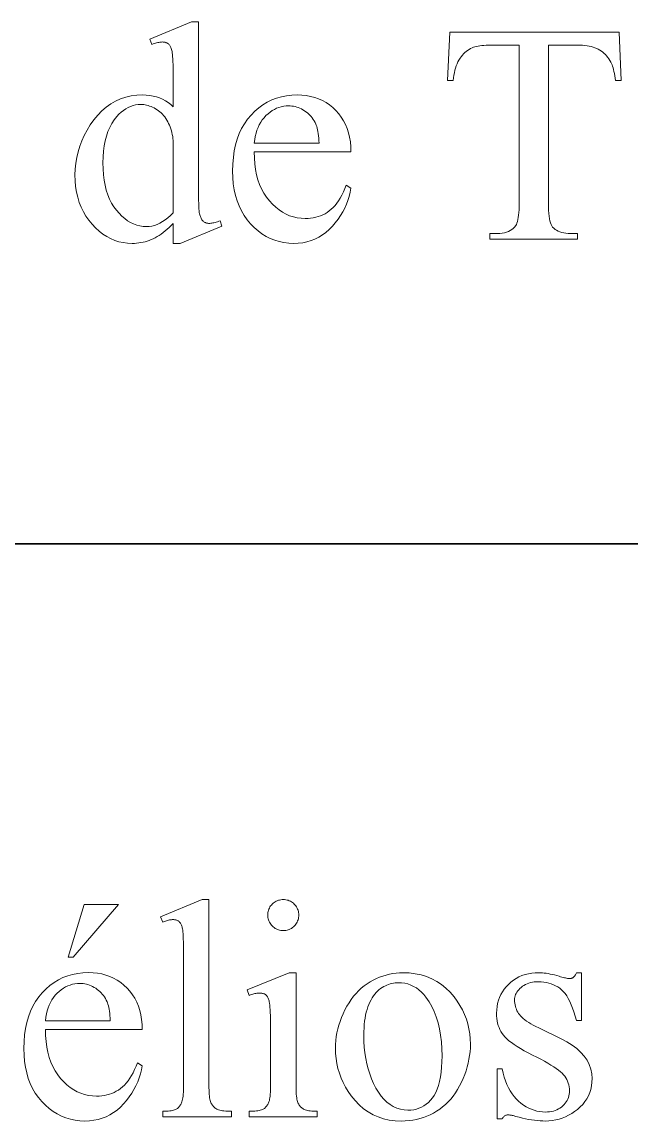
# Model space of a CAD drawing. Extents: x 0 to 297, y 0 to 210.
# Drawn here: x 230.47 to 241.97, y 23.1 to 43.85 of the extents above; entities that cross this region are included whole.
import ezdxf

# ---------------------------------------------------------------- set-up
doc = ezdxf.new("R2010")
doc.units = 0

msp = doc.modelspace()

# ---------------------------------------------------------------- linework, layer by layer
at = {"color": 7, "lineweight": 35}
msp.add_line((162, 34), (287, 34), dxfattribs=at)
at = {"color": 7, "lineweight": 13}
for points in [[(233.32724, 40.049835), (233.288681, 40.010601), (233.250305, 39.973644), (233.212082, 39.938965), (233.174042, 39.906563), (233.136185, 39.876442), (233.09848, 39.848595), (233.060974, 39.823029), (233.023621, 39.799744), (232.98645, 39.778732), (232.949448, 39.760002), (232.912247, 39.74329), (232.874466, 39.728336), (232.836105, 39.715141), (232.79718, 39.703709), (232.75766, 39.694031), (232.717575, 39.686115), (232.67691, 39.679958), (232.635681, 39.67556), (232.593857, 39.67292), (232.551468, 39.672043), (232.466049, 39.675663), (232.382813, 39.68652), (232.301773, 39.704617), (232.222931, 39.72995), (232.146271, 39.762527), (232.071808, 39.802338), (231.999542, 39.849388), (231.929459, 39.903679), (231.861572, 39.965206), (231.795883, 40.033974), (231.734512, 40.108421), (231.679596, 40.186996), (231.631149, 40.269691), (231.589157, 40.356514), (231.553619, 40.447456), (231.524551, 40.542526), (231.501953, 40.64172), (231.485794, 40.745033), (231.476105, 40.852474), (231.47287, 40.964039), (231.476456, 41.076698), (231.487183, 41.187428), (231.505066, 41.296223), (231.53009, 41.403088), (231.562286, 41.508018), (231.601624, 41.611019), (231.648102, 41.712086), (231.701752, 41.811222), (231.762543, 41.908424), (231.83049, 42.003693), (231.904053, 42.093285), (231.98172, 42.173443), (232.063477, 42.244171), (232.149323, 42.305466), (232.239288, 42.357334), (232.333328, 42.399773), (232.431458, 42.432777), (232.533691, 42.456352), (232.64003, 42.470501), (232.750458, 42.475216), (232.819031, 42.472996), (232.885193, 42.466331), (232.948929, 42.455231), (233.010239, 42.439686), (233.069122, 42.419701), (233.125595, 42.395271), (233.179642, 42.366405), (233.231262, 42.333096), (233.280457, 42.295345), (233.32724, 42.253151), (233.32724, 42.740536), (233.327026, 42.827602), (233.32637, 42.907688), (233.325287, 42.980797), (233.323776, 43.046925), (233.321838, 43.106071), (233.319458, 43.158241), (233.31665, 43.203434), (233.3134, 43.241646), (233.309723, 43.272881), (233.305603, 43.297134), (233.301041, 43.317234), (233.295975, 43.336006), (233.290436, 43.353455), (233.284378, 43.369576), (233.277847, 43.384373), (233.270828, 43.397839), (233.263321, 43.409981), (233.25531, 43.420795), (233.246826, 43.430283), (233.237839, 43.438446), (233.228378, 43.445568), (233.21846, 43.451942), (233.208069, 43.457565), (233.197235, 43.46244), (233.185928, 43.466564), (233.174164, 43.469936), (233.161926, 43.472561), (233.149246, 43.474438), (233.136093, 43.475559), (233.122482, 43.475937), (233.106995, 43.475475), (233.09053, 43.474091), (233.073074, 43.471783), (233.054657, 43.468552), (233.035248, 43.464401), (233.014847, 43.459324), (232.993484, 43.453327), (232.97113, 43.446404), (232.9478, 43.43856), (232.923492, 43.429794), (232.886002, 43.530731), (233.673309, 43.853729), (233.803085, 43.853729), (233.803085, 40.799656), (233.803299, 40.710415), (233.803955, 40.62841), (233.805038, 40.553642), (233.806549, 40.486115), (233.808502, 40.425827), (233.810883, 40.37278), (233.81369, 40.326965), (233.816925, 40.288395), (233.820602, 40.257061), (233.824722, 40.232964), (233.8293, 40.213108), (233.834412, 40.194492), (233.840027, 40.177116), (233.846176, 40.160984), (233.852829, 40.146088), (233.860016, 40.132431), (233.867722, 40.120018), (233.875931, 40.108841), (233.884674, 40.098907), (233.893936, 40.09021), (233.90361, 40.082539), (233.913605, 40.075676), (233.923904, 40.069618), (233.93454, 40.064373), (233.94548, 40.059929), (233.956741, 40.056297), (233.968323, 40.053471), (233.980225, 40.051453), (233.992432, 40.05024), (234.004959, 40.049835), (234.021057, 40.050327), (234.038177, 40.051796), (234.056351, 40.054249), (234.075562, 40.057682), (234.09581, 40.062092), (234.117096, 40.067486), (234.139404, 40.07386), (234.162766, 40.081215), (234.187164, 40.089546), (234.212601, 40.098862), (234.244324, 39.997925), (233.4599, 39.672043), (233.32724, 39.672043)], [(241.745407, 43.663391), (241.788666, 42.746304), (241.679077, 42.746304), (241.672501, 42.793369), (241.665466, 42.837666), (241.657959, 42.879196), (241.650009, 42.917953), (241.641586, 42.953945), (241.632706, 42.987167), (241.623352, 43.017624), (241.613556, 43.045307), (241.603287, 43.070225), (241.59256, 43.092373), (241.574097, 43.124947), (241.554443, 43.155762), (241.5336, 43.184818), (241.511581, 43.212116), (241.488373, 43.237652), (241.463989, 43.261429), (241.438431, 43.283447), (241.411682, 43.303707), (241.383759, 43.322208), (241.354645, 43.338951), (241.32399, 43.354019), (241.291473, 43.3675), (241.25708, 43.379395), (241.220825, 43.389706), (241.182678, 43.39843), (241.14267, 43.405567), (241.100784, 43.411121), (241.057007, 43.415085), (241.011383, 43.417465), (240.963867, 43.418259), (240.41304, 43.418259), (240.41304, 40.430515), (240.413818, 40.361126), (240.416153, 40.297161), (240.420044, 40.238617), (240.425491, 40.185497), (240.432495, 40.137794), (240.441071, 40.095516), (240.451187, 40.058662), (240.462875, 40.027225), (240.476105, 40.001213), (240.490906, 39.980621), (240.514008, 39.957607), (240.539459, 39.937016), (240.567291, 39.91885), (240.597488, 39.903103), (240.630051, 39.889778), (240.664978, 39.878876), (240.702271, 39.870399), (240.741913, 39.864342), (240.783936, 39.86071), (240.828323, 39.859497), (240.963867, 39.859497), (240.963867, 39.752792), (239.305603, 39.752792), (239.305603, 39.859497), (239.444031, 39.859497), (239.492203, 39.860996), (239.537476, 39.865498), (239.579865, 39.872993), (239.619385, 39.883492), (239.656006, 39.896988), (239.689758, 39.913483), (239.720612, 39.93298), (239.748581, 39.955475), (239.773666, 39.980968), (239.795868, 40.00946), (239.807922, 40.030285), (239.818726, 40.055836), (239.828232, 40.086117), (239.836487, 40.121128), (239.84346, 40.160866), (239.849182, 40.205338), (239.853607, 40.254536), (239.856781, 40.308468), (239.858688, 40.367126), (239.859314, 40.430515), (239.859314, 43.418259), (239.389252, 43.418259), (239.336029, 43.417854), (239.285995, 43.416641), (239.239136, 43.414623), (239.195435, 43.411797), (239.154922, 43.408165), (239.117584, 43.403721), (239.083405, 43.398476), (239.052399, 43.392418), (239.024567, 43.385555), (238.999908, 43.377884), (238.970352, 43.365913), (238.94165, 43.351929), (238.913834, 43.335922), (238.886871, 43.317898), (238.860764, 43.297852), (238.835526, 43.275791), (238.811157, 43.251709), (238.787659, 43.225613), (238.765015, 43.197495), (238.74324, 43.167355), (238.722778, 43.135113), (238.704025, 43.100681), (238.687012, 43.064053), (238.671722, 43.025238), (238.658173, 42.984226), (238.646347, 42.941025), (238.636261, 42.895634), (238.627884, 42.848049), (238.621262, 42.798271), (238.616348, 42.746304), (238.50676, 42.746304), (238.552902, 43.663391)], [(234.858597, 41.399513), (234.860931, 41.284386), (234.869095, 41.174335), (234.883087, 41.069359), (234.902893, 40.96946), (234.928543, 40.874638), (234.960007, 40.784889), (234.997284, 40.700218), (235.040405, 40.620621), (235.08934, 40.546101), (235.144104, 40.476658), (235.202789, 40.413094), (235.263504, 40.356224), (235.326233, 40.306046), (235.390976, 40.262554), (235.457733, 40.225754), (235.52652, 40.195648), (235.597321, 40.17223), (235.670135, 40.155502), (235.74498, 40.145466), (235.821838, 40.14212), (235.873062, 40.143551), (235.922943, 40.147831), (235.971466, 40.154968), (236.018631, 40.164963), (236.064438, 40.177811), (236.108902, 40.193512), (236.151993, 40.21207), (236.193741, 40.233486), (236.234131, 40.257751), (236.273163, 40.284878), (236.310898, 40.31546), (236.347397, 40.350109), (236.38266, 40.388828), (236.416672, 40.43161), (236.449448, 40.478458), (236.480988, 40.529373), (236.511276, 40.584358), (236.540329, 40.643406), (236.568146, 40.70652), (236.594727, 40.773701), (236.684128, 40.716022), (236.669708, 40.637711), (236.650665, 40.56081), (236.627029, 40.485321), (236.598755, 40.411251), (236.565887, 40.338589), (236.528397, 40.267342), (236.486298, 40.197506), (236.439575, 40.129086), (236.388229, 40.06208), (236.332291, 39.996483), (236.272552, 39.934841), (236.2099, 39.879684), (236.144287, 39.83102), (236.075729, 39.788841), (236.004242, 39.753155), (235.92981, 39.723953), (235.852432, 39.701241), (235.77211, 39.68502), (235.688858, 39.675285), (235.602661, 39.672043), (235.50885, 39.675747), (235.417801, 39.686867), (235.329468, 39.705395), (235.243896, 39.731335), (235.161057, 39.76469), (235.080948, 39.805454), (235.003601, 39.85363), (234.92897, 39.909218), (234.857086, 39.972214), (234.787949, 40.042625), (234.723557, 40.119297), (234.665955, 40.201069), (234.615128, 40.287949), (234.571075, 40.379929), (234.533798, 40.477016), (234.503296, 40.579208), (234.479584, 40.686504), (234.462646, 40.798904), (234.452469, 40.916412), (234.449081, 41.039021), (234.45256, 41.171581), (234.462982, 41.298172), (234.480362, 41.418793), (234.504684, 41.53344), (234.535965, 41.64212), (234.574188, 41.744831), (234.61937, 41.841576), (234.671494, 41.932346), (234.730576, 42.017147), (234.7966, 42.095978), (234.867874, 42.168034), (234.942703, 42.232506), (235.021072, 42.289391), (235.102982, 42.338692), (235.188446, 42.380405), (235.277466, 42.414536), (235.370026, 42.441082), (235.466125, 42.460045), (235.565781, 42.471424), (235.668991, 42.475216), (235.756226, 42.472286), (235.840286, 42.463505), (235.921188, 42.448872), (235.998901, 42.428379), (236.073456, 42.402035), (236.144836, 42.369835), (236.213043, 42.331783), (236.278076, 42.287876), (236.339935, 42.238113), (236.398621, 42.182495), (236.452866, 42.121979), (236.501404, 42.057507), (236.54422, 41.989086), (236.581345, 41.916714), (236.612747, 41.840393), (236.638443, 41.760117), (236.658432, 41.675892), (236.672699, 41.587715), (236.681274, 41.49559), (236.684128, 41.399513)], [(233.32724, 40.251709), (233.32724, 41.612923), (233.32309, 41.651798), (233.317551, 41.68998), (233.310623, 41.72747), (233.302322, 41.764271), (233.292633, 41.800377), (233.281555, 41.835793), (233.269104, 41.870514), (233.255249, 41.904545), (233.240036, 41.937881), (233.223419, 41.970528), (233.205551, 42.002037), (233.186554, 42.031956), (233.166443, 42.060291), (233.145203, 42.08704), (233.122849, 42.112202), (233.09935, 42.135777), (233.074738, 42.157768), (233.048996, 42.178169), (233.022141, 42.196987), (232.994141, 42.214218), (232.965668, 42.229836), (232.937332, 42.243809), (232.909149, 42.256138), (232.881104, 42.266823), (232.853195, 42.275864), (232.825439, 42.28326), (232.797821, 42.289013), (232.770355, 42.293125), (232.743027, 42.295589), (232.715851, 42.29641), (232.665634, 42.294132), (232.616531, 42.2873), (232.568512, 42.275906), (232.521591, 42.25996), (232.475769, 42.239456), (232.43103, 42.214394), (232.387405, 42.184776), (232.344864, 42.1506), (232.303421, 42.11187), (232.263077, 42.068581), (232.213211, 42.005829), (232.168594, 41.937538), (232.129227, 41.863708), (232.095108, 41.784344), (232.066238, 41.69944), (232.042618, 41.609001), (232.024261, 41.513023), (232.011139, 41.41151), (232.003265, 41.304459), (232.000641, 41.191868), (232.003174, 41.078083), (232.010788, 40.969749), (232.023468, 40.866867), (232.041245, 40.769432), (232.064087, 40.677448), (232.091995, 40.590919), (232.124985, 40.509838), (232.163055, 40.434204), (232.206207, 40.364025), (232.254425, 40.299297), (232.305756, 40.240391), (232.358246, 40.187687), (232.41188, 40.141186), (232.466675, 40.100883), (232.522629, 40.06678), (232.579727, 40.038876), (232.637985, 40.017178), (232.697388, 40.001675), (232.75795, 39.992374), (232.819672, 39.989273), (232.871979, 39.991898), (232.92395, 39.999771), (232.975571, 40.012894), (233.026855, 40.031265), (233.077774, 40.054882), (233.128357, 40.083752), (233.178604, 40.117867), (233.2285, 40.157234), (233.278046, 40.201847)], [(234.858597, 41.56678), (236.08139, 41.56678), (236.078186, 41.616035), (236.074341, 41.662296), (236.069885, 41.705555), (236.064774, 41.745811), (236.059036, 41.783073), (236.052658, 41.817333), (236.045654, 41.848595), (236.03801, 41.876858), (236.029739, 41.902122), (236.020828, 41.924385), (236.005692, 41.955994), (235.989151, 41.986217), (235.971207, 42.015057), (235.951843, 42.042511), (235.931061, 42.068581), (235.908875, 42.093269), (235.885269, 42.11657), (235.860245, 42.138489), (235.833817, 42.159023), (235.805969, 42.178169), (235.777283, 42.195705), (235.748352, 42.211395), (235.719147, 42.225235), (235.689697, 42.237232), (235.659973, 42.247383), (235.62999, 42.255692), (235.599762, 42.26215), (235.56926, 42.266766), (235.538498, 42.269535), (235.507477, 42.270454), (235.460114, 42.268597), (235.413757, 42.263016), (235.368408, 42.253716), (235.324066, 42.240696), (235.280731, 42.223953), (235.238419, 42.203491), (235.197098, 42.17931), (235.156799, 42.151409), (235.117508, 42.119785), (235.079224, 42.084442), (235.043015, 42.045784), (235.009949, 42.004211), (234.980026, 41.959728), (234.953247, 41.912331), (234.929626, 41.862022), (234.909134, 41.8088), (234.891785, 41.752663), (234.877579, 41.693615), (234.866516, 41.631653)], [(234.002594, 27.279257), (234.002594, 23.775291), (234.00296, 23.727362), (234.004044, 23.682775), (234.005844, 23.641535), (234.008362, 23.603642), (234.011612, 23.569092), (234.015579, 23.537888), (234.020264, 23.510029), (234.025665, 23.485516), (234.031799, 23.464348), (234.038651, 23.446526), (234.046249, 23.430763), (234.054626, 23.415783), (234.063782, 23.401579), (234.073715, 23.388155), (234.084427, 23.375507), (234.095917, 23.36364), (234.108185, 23.352552), (234.121246, 23.342241), (234.135071, 23.33271), (234.149673, 23.323957), (234.16597, 23.316013), (234.18486, 23.308905), (234.206345, 23.302631), (234.230423, 23.297195), (234.257095, 23.292595), (234.286377, 23.288832), (234.318237, 23.285904), (234.352707, 23.283813), (234.389771, 23.282558), (234.429413, 23.282141), (234.429413, 23.17832), (233.134537, 23.17832), (233.134537, 23.282141), (233.169724, 23.282516), (233.202591, 23.28364), (233.23317, 23.285515), (233.261429, 23.288139), (233.287384, 23.291513), (233.311035, 23.295637), (233.332367, 23.300512), (233.35141, 23.306135), (233.368134, 23.31251), (233.382553, 23.319632), (233.395538, 23.327621), (233.407928, 23.33659), (233.419754, 23.346539), (233.431, 23.35747), (233.441681, 23.369379), (233.451767, 23.382271), (233.461288, 23.396143), (233.47023, 23.410995), (233.478592, 23.426828), (233.486374, 23.443642), (233.4935, 23.46253), (233.499878, 23.484592), (233.505493, 23.509827), (233.510376, 23.538233), (233.514496, 23.569813), (233.517868, 23.604563), (233.520493, 23.642487), (233.522369, 23.683582), (233.523483, 23.727852), (233.523865, 23.775291), (233.523865, 26.174715), (233.523666, 26.26067), (233.523056, 26.339733), (233.522049, 26.411903), (233.52063, 26.47718), (233.518814, 26.535566), (233.516602, 26.587059), (233.513977, 26.631659), (233.510941, 26.669365), (233.507507, 26.70018), (233.503677, 26.724102), (233.49939, 26.743929), (233.494629, 26.762459), (233.489365, 26.77969), (233.483612, 26.795624), (233.477356, 26.810259), (233.470627, 26.823597), (233.463409, 26.835638), (233.455688, 26.84638), (233.447479, 26.855825), (233.438782, 26.863972), (233.429611, 26.871096), (233.419922, 26.877468), (233.40976, 26.883093), (233.399109, 26.887966), (233.387955, 26.89209), (233.376328, 26.895466), (233.364197, 26.898088), (233.351578, 26.899963), (233.33847, 26.901089), (233.324875, 26.901463), (233.309479, 26.901001), (233.293274, 26.899618), (233.276245, 26.89731), (233.258423, 26.894081), (233.239792, 26.889927), (233.220367, 26.884851), (233.200119, 26.878853), (233.179062, 26.871933), (233.157196, 26.864088), (233.134537, 26.85532), (233.08551, 26.956257), (233.872818, 27.279257)], [(235.407074, 27.279257), (235.430939, 27.278406), (235.454071, 27.275854), (235.476501, 27.271601), (235.498199, 27.265644), (235.51918, 27.257988), (235.539444, 27.248631), (235.558975, 27.23757), (235.577789, 27.224808), (235.595886, 27.210346), (235.613266, 27.194181), (235.629425, 27.176805), (235.64389, 27.158709), (235.656647, 27.139891), (235.667709, 27.120354), (235.677078, 27.100094), (235.684723, 27.079113), (235.690689, 27.057411), (235.694946, 27.034988), (235.697495, 27.011845), (235.698334, 26.987982), (235.697495, 26.964102), (235.694946, 26.940916), (235.690689, 26.918421), (235.684723, 26.896618), (235.677078, 26.875507), (235.667709, 26.855089), (235.656647, 26.835363), (235.64389, 26.81633), (235.629425, 26.797989), (235.613266, 26.780338), (235.595886, 26.763901), (235.577789, 26.749191), (235.558975, 26.736214), (235.539444, 26.724968), (235.51918, 26.71545), (235.498199, 26.707664), (235.476501, 26.701607), (235.454071, 26.697281), (235.430939, 26.694687), (235.407074, 26.693821), (235.383179, 26.694687), (235.360001, 26.697281), (235.337509, 26.701607), (235.315704, 26.707664), (235.294586, 26.71545), (235.27417, 26.724968), (235.254456, 26.736214), (235.235413, 26.749191), (235.217072, 26.763901), (235.199417, 26.780338), (235.182983, 26.797989), (235.168274, 26.81633), (235.155304, 26.835363), (235.144043, 26.855089), (235.134537, 26.875507), (235.12674, 26.896618), (235.120697, 26.918421), (235.116364, 26.940916), (235.11377, 26.964102), (235.1129, 26.987982), (235.113754, 27.011845), (235.116302, 27.034988), (235.12056, 27.057411), (235.126511, 27.079113), (235.134171, 27.100094), (235.143539, 27.120354), (235.154587, 27.139891), (235.167358, 27.158709), (235.181824, 27.176805), (235.197983, 27.194181), (235.215393, 27.210346), (235.233566, 27.224808), (235.252533, 27.23757), (235.272278, 27.248631), (235.292786, 27.257988), (235.314087, 27.265644), (235.336166, 27.271601), (235.359024, 27.275854), (235.38266, 27.278406)], [(232.292435, 27.186972), (231.441681, 26.192019), (231.343628, 26.192019), (231.646423, 27.186972)], [(230.916794, 24.825039), (230.919128, 24.709913), (230.927292, 24.599863), (230.941284, 24.494888), (230.96109, 24.394989), (230.98674, 24.300165), (231.018204, 24.210419), (231.055481, 24.125746), (231.098602, 24.04615), (231.147537, 23.97163), (231.202301, 23.902184), (231.261002, 23.838623), (231.321701, 23.781752), (231.38443, 23.731571), (231.449173, 23.688082), (231.51593, 23.651283), (231.584717, 23.621176), (231.655518, 23.597757), (231.728333, 23.58103), (231.803177, 23.570995), (231.880035, 23.56765), (231.931259, 23.569077), (231.98114, 23.57336), (232.029663, 23.580498), (232.076828, 23.59049), (232.122635, 23.603338), (232.167099, 23.619041), (232.21019, 23.637598), (232.251938, 23.659012), (232.292328, 23.683281), (232.33136, 23.710403), (232.369095, 23.740988), (232.405594, 23.775639), (232.440857, 23.814354), (232.474869, 23.857138), (232.507645, 23.903986), (232.539185, 23.954903), (232.569473, 24.009884), (232.598526, 24.068933), (232.626343, 24.132048), (232.652924, 24.199228), (232.742325, 24.14155), (232.727905, 24.063236), (232.708862, 23.986338), (232.685226, 23.910851), (232.656952, 23.836777), (232.624084, 23.764116), (232.586594, 23.692869), (232.544479, 23.623035), (232.497772, 23.554615), (232.446426, 23.487606), (232.390488, 23.42201), (232.33075, 23.360367), (232.268097, 23.305212), (232.202484, 23.256546), (232.133926, 23.214369), (232.062439, 23.17868), (231.988007, 23.149481), (231.910629, 23.12677), (231.830307, 23.110548), (231.747055, 23.100815), (231.660858, 23.09757), (231.567047, 23.101276), (231.475983, 23.112394), (231.387665, 23.130922), (231.302094, 23.156864), (231.219254, 23.190216), (231.139145, 23.23098), (231.061783, 23.279156), (230.987167, 23.334743), (230.915283, 23.397743), (230.846146, 23.468155), (230.781754, 23.544823), (230.724152, 23.626596), (230.673325, 23.713474), (230.629272, 23.805458), (230.591995, 23.902544), (230.561493, 24.004736), (230.537781, 24.112034), (230.520844, 24.224434), (230.510666, 24.34194), (230.507278, 24.46455), (230.510757, 24.597109), (230.521179, 24.723698), (230.538559, 24.844318), (230.562881, 24.958969), (230.594162, 25.06765), (230.632385, 25.170361), (230.677567, 25.267101), (230.729691, 25.357872), (230.788773, 25.442675), (230.854797, 25.521507), (230.926071, 25.593561), (231.0009, 25.658031), (231.079269, 25.714916), (231.161179, 25.764217), (231.246643, 25.805933), (231.335663, 25.840065), (231.428223, 25.866611), (231.524323, 25.885572), (231.623978, 25.89695), (231.727173, 25.900742), (231.814423, 25.897816), (231.898483, 25.889034), (231.979385, 25.874397), (232.057098, 25.853909), (232.131653, 25.827562), (232.203033, 25.795364), (232.27124, 25.757311), (232.336273, 25.713402), (232.398132, 25.663641), (232.456818, 25.608025), (232.511063, 25.547504), (232.559601, 25.483036), (232.602417, 25.414614), (232.639542, 25.342241), (232.670944, 25.265919), (232.69664, 25.185646), (232.716629, 25.101419), (232.730896, 25.013245), (232.739471, 24.921118), (232.742325, 24.825039)], [(235.646423, 25.897858), (235.646423, 23.775291), (235.64679, 23.727346), (235.647873, 23.682718), (235.649673, 23.641405), (235.652191, 23.603411), (235.655441, 23.568731), (235.659409, 23.537369), (235.664093, 23.509321), (235.669495, 23.484592), (235.675629, 23.463179), (235.68248, 23.445084), (235.690033, 23.429062), (235.698288, 23.413879), (235.70723, 23.39953), (235.716858, 23.386021), (235.727173, 23.373344), (235.738205, 23.361507), (235.749908, 23.350504), (235.762299, 23.340338), (235.775406, 23.331009), (235.789185, 23.322515), (235.804489, 23.314844), (235.822113, 23.307981), (235.842087, 23.301926), (235.864395, 23.296677), (235.889038, 23.292234), (235.916016, 23.288601), (235.945328, 23.285774), (235.97699, 23.283756), (236.010971, 23.282545), (236.047302, 23.282141), (236.047302, 23.17832), (234.763947, 23.17832), (234.763947, 23.282141), (234.801331, 23.282516), (234.836166, 23.28364), (234.868469, 23.285515), (234.898224, 23.288139), (234.925446, 23.291513), (234.950134, 23.295637), (234.97229, 23.300512), (234.991898, 23.306135), (235.008972, 23.31251), (235.023499, 23.319632), (235.036499, 23.327621), (235.048935, 23.33659), (235.060837, 23.346539), (235.072189, 23.35747), (235.082977, 23.369379), (235.093231, 23.382271), (235.102936, 23.396143), (235.112091, 23.410995), (235.120712, 23.426828), (235.128769, 23.443642), (235.136169, 23.46253), (235.142792, 23.484592), (235.148621, 23.509827), (235.153687, 23.538233), (235.157959, 23.569813), (235.161469, 23.604563), (235.1642, 23.642487), (235.166138, 23.683582), (235.167313, 23.727852), (235.167694, 23.775291), (235.167694, 24.793316), (235.167435, 24.876228), (235.166656, 24.953085), (235.165359, 25.023886), (235.163544, 25.088631), (235.161209, 25.147318), (235.158356, 25.199949), (235.154984, 25.246525), (235.151093, 25.287045), (235.146683, 25.321507), (235.141739, 25.349913), (235.137482, 25.367807), (235.132751, 25.384579), (235.127563, 25.400223), (235.121902, 25.414743), (235.115784, 25.428139), (235.109207, 25.440411), (235.102173, 25.451557), (235.094681, 25.461578), (235.086716, 25.470476), (235.078293, 25.478249), (235.069336, 25.485098), (235.059723, 25.491226), (235.049484, 25.496634), (235.03862, 25.50132), (235.027115, 25.505285), (235.014969, 25.50853), (235.002197, 25.511053), (234.988785, 25.512856), (234.974731, 25.513937), (234.960052, 25.514297), (234.943558, 25.513865), (234.926376, 25.512566), (234.908493, 25.510403), (234.889923, 25.507376), (234.870651, 25.503483), (234.850708, 25.498724), (234.830048, 25.493099), (234.808716, 25.48661), (234.786682, 25.479258), (234.763947, 25.471039), (234.723572, 25.57486), (235.519531, 25.897858)], [(237.66806, 25.897858), (237.785675, 25.893301), (237.898544, 25.879631), (238.006683, 25.85685), (238.110107, 25.824953), (238.208801, 25.783943), (238.30275, 25.733822), (238.391983, 25.674585), (238.476486, 25.606236), (238.556244, 25.528774), (238.631287, 25.4422), (238.689926, 25.36318), (238.742371, 25.281853), (238.788666, 25.198219), (238.828781, 25.112278), (238.862732, 25.024031), (238.890503, 24.933475), (238.912094, 24.840612), (238.927521, 24.745443), (238.936783, 24.647966), (238.939865, 24.548183), (238.938171, 24.477152), (238.93306, 24.405949), (238.924561, 24.33457), (238.912643, 24.263021), (238.897339, 24.191298), (238.878616, 24.119402), (238.856491, 24.047333), (238.830978, 23.97509), (238.802048, 23.902676), (238.769714, 23.830086), (238.734406, 23.759199), (238.696533, 23.691889), (238.656082, 23.628155), (238.613068, 23.567995), (238.56749, 23.511414), (238.519333, 23.458406), (238.468628, 23.408976), (238.415344, 23.363121), (238.359497, 23.320843), (238.301086, 23.282141), (238.240707, 23.247072), (238.17897, 23.215696), (238.115891, 23.188009), (238.051453, 23.164015), (237.985657, 23.143713), (237.918503, 23.127102), (237.849991, 23.114182), (237.780136, 23.104954), (237.708908, 23.099417), (237.636337, 23.09757), (237.519394, 23.102329), (237.407349, 23.116604), (237.300217, 23.140396), (237.197983, 23.173706), (237.100647, 23.216532), (237.008224, 23.268875), (236.920685, 23.330734), (236.838074, 23.402113), (236.760345, 23.483006), (236.687531, 23.573418), (236.631088, 23.654572), (236.580597, 23.737686), (236.536041, 23.822762), (236.497421, 23.909798), (236.464752, 23.998796), (236.438019, 24.089754), (236.417221, 24.182674), (236.402359, 24.277555), (236.393448, 24.374397), (236.390488, 24.473202), (236.392288, 24.545832), (236.39769, 24.618378), (236.406708, 24.690836), (236.419327, 24.763208), (236.435547, 24.835493), (236.455368, 24.907692), (236.478806, 24.979805), (236.505844, 25.05183), (236.536484, 25.12377), (236.570724, 25.195623), (236.60791, 25.265558), (236.647385, 25.331745), (236.689133, 25.394182), (236.733154, 25.452869), (236.779449, 25.507809), (236.828033, 25.558998), (236.878891, 25.606438), (236.932022, 25.650129), (236.987442, 25.690071), (237.045135, 25.726265), (237.104309, 25.758867), (237.164185, 25.788038), (237.224747, 25.813778), (237.285995, 25.836084), (237.347946, 25.854959), (237.410583, 25.870403), (237.473907, 25.882416), (237.537933, 25.890995), (237.602661, 25.896143)], [(241.036484, 25.897858), (241.036484, 24.998075), (240.941315, 24.998075), (240.918777, 25.080151), (240.894989, 25.156807), (240.86998, 25.228039), (240.843719, 25.29385), (240.816223, 25.354239), (240.787476, 25.409206), (240.757507, 25.458752), (240.726288, 25.502876), (240.693832, 25.541578), (240.660126, 25.57486), (240.624878, 25.603901), (240.587738, 25.629885), (240.548737, 25.652811), (240.507858, 25.672682), (240.465103, 25.689495), (240.420471, 25.703251), (240.373978, 25.713951), (240.325592, 25.721594), (240.275345, 25.726179), (240.223221, 25.727707), (240.183624, 25.726641), (240.145584, 25.723438), (240.1091, 25.718103), (240.074173, 25.710634), (240.040802, 25.701031), (240.009003, 25.689293), (239.978745, 25.675421), (239.950043, 25.659416), (239.922913, 25.641275), (239.897339, 25.621002), (239.873779, 25.59943), (239.852692, 25.577396), (239.834091, 25.554903), (239.817963, 25.531946), (239.804321, 25.50853), (239.793167, 25.48465), (239.784485, 25.46031), (239.77829, 25.435509), (239.774567, 25.410244), (239.773315, 25.38452), (239.774246, 25.352682), (239.777008, 25.321766), (239.781631, 25.291773), (239.788086, 25.262703), (239.796387, 25.234556), (239.806549, 25.207333), (239.818542, 25.18103), (239.832382, 25.155653), (239.848068, 25.131197), (239.865601, 25.107664), (239.88533, 25.083872), (239.908752, 25.059792), (239.935867, 25.035421), (239.96666, 25.010765), (240.00116, 24.985819), (240.039337, 24.960585), (240.081207, 24.935061), (240.12677, 24.90925), (240.176025, 24.88315), (240.228989, 24.856762), (240.65004, 24.652004), (240.761276, 24.593086), (240.860794, 24.530533), (240.948608, 24.464348), (241.024719, 24.394527), (241.089111, 24.321074), (241.1418, 24.243986), (241.182785, 24.163265), (241.212051, 24.078911), (241.229614, 23.990923), (241.235474, 23.8993), (241.232742, 23.828602), (241.224564, 23.760698), (241.210938, 23.695595), (241.191864, 23.633287), (241.167343, 23.573778), (241.13736, 23.517065), (241.101929, 23.46315), (241.06105, 23.412033), (241.014725, 23.363712), (240.962936, 23.31819), (240.907791, 23.276272), (240.851334, 23.238768), (240.793579, 23.205673), (240.734528, 23.176992), (240.674194, 23.152725), (240.612549, 23.13287), (240.549606, 23.117426), (240.485367, 23.106396), (240.41983, 23.099777), (240.352997, 23.09757), (240.303848, 23.098434), (240.253326, 23.10103), (240.201416, 23.105356), (240.148117, 23.111412), (240.093445, 23.1192), (240.037369, 23.128717), (239.979919, 23.139963), (239.921097, 23.152941), (239.860886, 23.16765), (239.799286, 23.184088), (239.780594, 23.189568), (239.762604, 23.194469), (239.7453, 23.198795), (239.728683, 23.202545), (239.712769, 23.205717), (239.69754, 23.208313), (239.682999, 23.210331), (239.669159, 23.211773), (239.656006, 23.212639), (239.643555, 23.212927), (239.630569, 23.212177), (239.618164, 23.209929), (239.606339, 23.206179), (239.595093, 23.20093), (239.584427, 23.194181), (239.574341, 23.185934), (239.564819, 23.176186), (239.555878, 23.164938), (239.547516, 23.152191), (239.539734, 23.137945), (239.44455, 23.137945), (239.44455, 24.080988), (239.539734, 24.080988), (239.557343, 24.002228), (239.577911, 23.927448), (239.60141, 23.856647), (239.627853, 23.789827), (239.657242, 23.726986), (239.689575, 23.668125), (239.724854, 23.613245), (239.763062, 23.562344), (239.804214, 23.515421), (239.848297, 23.472481), (239.894424, 23.433577), (239.941635, 23.398767), (239.989929, 23.368053), (240.039337, 23.341434), (240.089828, 23.318911), (240.141418, 23.300484), (240.194122, 23.28615), (240.247894, 23.275911), (240.30278, 23.26977), (240.358765, 23.267721), (240.397827, 23.26889), (240.43541, 23.272394), (240.471542, 23.278233), (240.50618, 23.286409), (240.539368, 23.296921), (240.571075, 23.309769), (240.601318, 23.324953), (240.630081, 23.342472), (240.657379, 23.362329), (240.683197, 23.38452), (240.707031, 23.408356), (240.728363, 23.433144), (240.747177, 23.458881), (240.763489, 23.485573), (240.777283, 23.513216), (240.788574, 23.541809), (240.797363, 23.571356), (240.803635, 23.601852), (240.807404, 23.633303), (240.808655, 23.665703), (240.807251, 23.704866), (240.803055, 23.742762), (240.796066, 23.779387), (240.78627, 23.814743), (240.773682, 23.848831), (240.758301, 23.881651), (240.740112, 23.9132), (240.719131, 23.943481), (240.695358, 23.972494), (240.668777, 24.000238), (240.638031, 24.028067), (240.6017, 24.057339), (240.559814, 24.088053), (240.51236, 24.120209), (240.459335, 24.153807), (240.400757, 24.188847), (240.336594, 24.225328), (240.266876, 24.263252), (240.191589, 24.302616), (240.110748, 24.343424), (240.029999, 24.384548), (239.955017, 24.424866), (239.885803, 24.464376), (239.822357, 24.503078), (239.764679, 24.540974), (239.712769, 24.57806), (239.666626, 24.61434), (239.626251, 24.649813), (239.591644, 24.684477), (239.562805, 24.718334), (239.538147, 24.752077), (239.516083, 24.787548), (239.496613, 24.824751), (239.479736, 24.863684), (239.465469, 24.904346), (239.453781, 24.946741), (239.444702, 24.990866), (239.438217, 25.03672), (239.434326, 25.084305), (239.433014, 25.133619), (239.435257, 25.197729), (239.441956, 25.259705), (239.45314, 25.319546), (239.468781, 25.377253), (239.488892, 25.432827), (239.513489, 25.486265), (239.542542, 25.537571), (239.576065, 25.58674), (239.614059, 25.633778), (239.656525, 25.67868), (239.702545, 25.720324), (239.751175, 25.757584), (239.802429, 25.790461), (239.856323, 25.818954), (239.912842, 25.843063), (239.97197, 25.862789), (240.033722, 25.878132), (240.098114, 25.889091), (240.165115, 25.895666), (240.234756, 25.897858), (240.266556, 25.897196), (240.299698, 25.895205), (240.334167, 25.891888), (240.369949, 25.887245), (240.407074, 25.881275), (240.445511, 25.87398), (240.485275, 25.865356), (240.526367, 25.855408), (240.568802, 25.844131), (240.612549, 25.831528), (240.640976, 25.823309), (240.66745, 25.815954), (240.691971, 25.809465), (240.714523, 25.803843), (240.735107, 25.799084), (240.753738, 25.795191), (240.770416, 25.792162), (240.785126, 25.790001), (240.797867, 25.788702), (240.808655, 25.788269), (240.817673, 25.788471), (240.826294, 25.789078), (240.834518, 25.790087), (240.842331, 25.7915), (240.849747, 25.793316), (240.85675, 25.795536), (240.863358, 25.798161), (240.869568, 25.801189), (240.875351, 25.804621), (240.880753, 25.808456), (240.886032, 25.812984), (240.891479, 25.818493), (240.897095, 25.824982), (240.902893, 25.832451), (240.908875, 25.8409), (240.915009, 25.850332), (240.921326, 25.860743), (240.927811, 25.872133), (240.934479, 25.884506), (240.941315, 25.897858)], [(230.916794, 24.992308), (232.139587, 24.992308), (232.136383, 25.041565), (232.132538, 25.087822), (232.128082, 25.131081), (232.122971, 25.171341), (232.117233, 25.208601), (232.110855, 25.242863), (232.103851, 25.274124), (232.096207, 25.302387), (232.087936, 25.32765), (232.079025, 25.349913), (232.063889, 25.381521), (232.047348, 25.411745), (232.029404, 25.440584), (232.01004, 25.468039), (231.989258, 25.49411), (231.967072, 25.518795), (231.943466, 25.542097), (231.918442, 25.564016), (231.892014, 25.584549), (231.864166, 25.603699), (231.83548, 25.621233), (231.806549, 25.636921), (231.777344, 25.650764), (231.747894, 25.662762), (231.71817, 25.672913), (231.688187, 25.681217), (231.657959, 25.687677), (231.627457, 25.692293), (231.596695, 25.695061), (231.565674, 25.695984), (231.518311, 25.694124), (231.471954, 25.688543), (231.426605, 25.679243), (231.382263, 25.666222), (231.338928, 25.649481), (231.296616, 25.629019), (231.255295, 25.604837), (231.214996, 25.576935), (231.175705, 25.545313), (231.137421, 25.509972), (231.101212, 25.471312), (231.068146, 25.429741), (231.038223, 25.385256), (231.011444, 25.337858), (230.987823, 25.287548), (230.967331, 25.234325), (230.949982, 25.17819), (230.935776, 25.119143), (230.924713, 25.05718)], [(237.578659, 25.710403), (237.548065, 25.709496), (237.517456, 25.70677), (237.486816, 25.702229), (237.456146, 25.695869), (237.425446, 25.687693), (237.394714, 25.6777), (237.363968, 25.66589), (237.333176, 25.652264), (237.302368, 25.63682), (237.271515, 25.61956), (237.241257, 25.600021), (237.212173, 25.577744), (237.184265, 25.552725), (237.157547, 25.524967), (237.132019, 25.494471), (237.107651, 25.461233), (237.084488, 25.425255), (237.0625, 25.386539), (237.041687, 25.345083), (237.022064, 25.300886), (237.003983, 25.254023), (236.987793, 25.204563), (236.973526, 25.152508), (236.961151, 25.097858), (236.950684, 25.040613), (236.942123, 24.980772), (236.935455, 24.918335), (236.930695, 24.853302), (236.927841, 24.785673), (236.926895, 24.71545), (236.929184, 24.601679), (236.936066, 24.491081), (236.947525, 24.383656), (236.963577, 24.279402), (236.984207, 24.17832), (237.00943, 24.08041), (237.03923, 23.985674), (237.073624, 23.89411), (237.11261, 23.805717), (237.156158, 23.720497), (237.203476, 23.641045), (237.253693, 23.569956), (237.306839, 23.507231), (237.362885, 23.452869), (237.421844, 23.40687), (237.483719, 23.369236), (237.548508, 23.339964), (237.616211, 23.319056), (237.686829, 23.306511), (237.760345, 23.302328), (237.815308, 23.304636), (237.868317, 23.311558), (237.919373, 23.323093), (237.968445, 23.339243), (238.015579, 23.360006), (238.06073, 23.385386), (238.103943, 23.415379), (238.145172, 23.449986), (238.184448, 23.489206), (238.221771, 23.533043), (238.256287, 23.582502), (238.287186, 23.638594), (238.314438, 23.701319), (238.338058, 23.770678), (238.358032, 23.846668), (238.37439, 23.929293), (238.387115, 24.018551), (238.396194, 24.114441), (238.401642, 24.216965), (238.403458, 24.32612), (238.400436, 24.463858), (238.391342, 24.595594), (238.376205, 24.721333), (238.355011, 24.841074), (238.327759, 24.954817), (238.294449, 25.062559), (238.255081, 25.164305), (238.209656, 25.26005), (238.158188, 25.349798), (238.100647, 25.433548), (238.058578, 25.486149), (238.014252, 25.533215), (237.967667, 25.574743), (237.918854, 25.610735), (237.867767, 25.64119), (237.814453, 25.666107), (237.758881, 25.685486), (237.70105, 25.699329), (237.640976, 25.707634)]]:
    msp.add_lwpolyline(points, close=True, dxfattribs=at)

doc.saveas('drawing.dxf')
